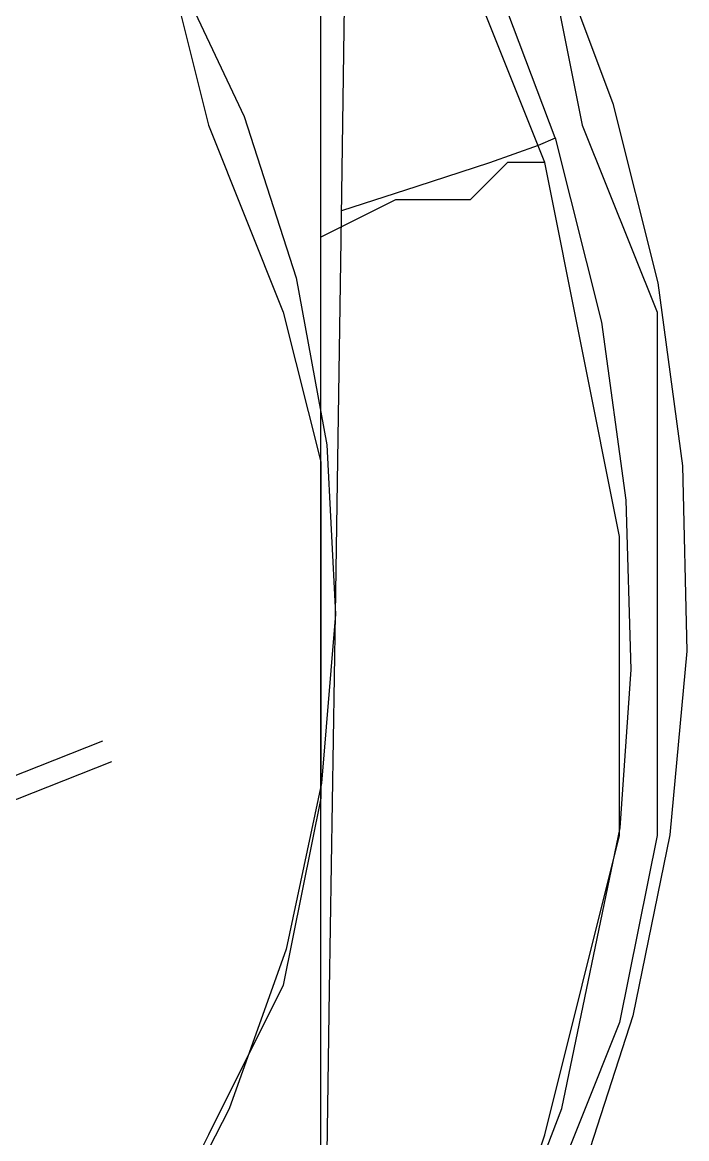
# Model space of a CAD drawing. Extents: x 3 to 592, y 5 to 207.
# Drawn here: x 107.316 to 107.943, y 52.56 to 53.613 of the extents above; entities that cross this region are included whole.
import ezdxf

# ---------------------------------------------------------------- set-up
doc = ezdxf.new("R2010")
doc.units = 0
doc.layers.get('0').update_dxf_attribs({"linetype": 'CONTINUOUS'})

msp = doc.modelspace()

# ---------------------------------------------------------------- linework, layer by layer
at = {"color": 7}
for points in [[(107.818731, 53.504359), (107.756995, 53.668048), (107.681501, 53.815862), (107.505112, 54.062101), (107.313906, 54.246251), (107.126581, 54.376779), (106.955837, 54.463915), (106.808376, 54.519654), (106.508515, 54.583859), (106.19419, 54.587387), (105.88057, 54.526356), (105.586001, 54.402179), (105.322476, 54.220145), (105.095992, 53.979904), (105.000742, 53.839145), (104.919956, 53.68604), (104.841993, 53.476137), (104.817298, 53.365717)], [(107.818731, 53.504359), (107.756995, 53.668048), (107.681501, 53.815862), (107.505112, 54.062101), (107.313906, 54.246251), (107.126581, 54.376779), (106.955837, 54.463915), (106.808376, 54.519654), (106.508515, 54.583859), (106.19419, 54.587387), (105.88057, 54.526356), (105.586001, 54.402179), (105.322476, 54.220145), (105.095992, 53.979904), (105.000742, 53.839145), (104.919956, 53.68604), (104.841993, 53.476137), (104.817298, 53.365717)], [(107.818731, 53.504359), (107.756995, 53.668048), (107.681501, 53.815862), (107.505112, 54.062101), (107.313906, 54.246251), (107.126581, 54.376779), (106.955837, 54.463915), (106.808376, 54.519654), (106.508515, 54.583859), (106.19419, 54.587387), (105.88057, 54.526356), (105.586001, 54.402179), (105.322476, 54.220145), (105.095992, 53.979904), (105.000742, 53.839145), (104.919956, 53.68604), (104.841993, 53.476137), (104.817298, 53.365717)], [(107.818731, 53.504359), (107.756995, 53.668048), (107.681501, 53.815862), (107.505112, 54.062101), (107.313906, 54.246251), (107.126581, 54.376779), (106.955837, 54.463915), (106.808376, 54.519654), (106.508515, 54.583859), (106.19419, 54.587387), (105.88057, 54.526356), (105.586001, 54.402179), (105.322476, 54.220145), (105.095992, 53.979904), (105.000742, 53.839145), (104.919956, 53.68604), (104.841993, 53.476137), (104.817298, 53.365717)], [(107.808889, 53.481111), (107.738333, 53.6575), (107.667778, 53.798611), (107.491389, 54.045556), (107.279722, 54.221944), (107.103333, 54.363056), (106.926944, 54.433611), (106.785833, 54.504167), (106.503611, 54.574722), (106.186111, 54.574722), (105.868611, 54.504167), (105.551111, 54.398333), (105.304167, 54.186667), (105.0925, 53.975), (104.986667, 53.833889), (104.916111, 53.6575), (104.810278, 53.445833), (104.810278, 53.34)], [(107.399102, 54.256023), (107.525044, 54.135373), (107.636874, 54.001317), (107.73283, 53.85562), (107.811852, 53.700045), (107.872883, 53.536709), (107.915569, 53.367728), (107.938852, 53.194867), (107.942733, 53.020242), (107.926858, 52.846676), (107.891933, 52.675931), (107.837958, 52.509773), (107.765638, 52.351023), (107.676033, 52.201445), (107.570199, 52.062803), (107.449549, 51.936862), (107.370174, 51.867717)], [(107.399102, 54.256023), (107.525044, 54.135373), (107.636874, 54.001317), (107.73283, 53.85562), (107.811852, 53.700045), (107.872883, 53.536709), (107.915569, 53.367728), (107.938852, 53.194867), (107.942733, 53.020242), (107.926858, 52.846676), (107.891933, 52.675931), (107.837958, 52.509773), (107.765638, 52.351023), (107.676033, 52.201445), (107.570199, 52.062803), (107.449549, 51.936862), (107.370174, 51.867717)], [(107.399102, 54.256023), (107.525044, 54.135373), (107.636874, 54.001317), (107.73283, 53.85562), (107.811852, 53.700045), (107.872883, 53.536709), (107.915569, 53.367728), (107.938852, 53.194867), (107.942733, 53.020242), (107.926858, 52.846676), (107.891933, 52.675931), (107.837958, 52.509773), (107.765638, 52.351023), (107.676033, 52.201445), (107.570199, 52.062803), (107.449549, 51.936862), (107.370174, 51.867717)], [(107.399102, 54.256023), (107.525044, 54.135373), (107.636874, 54.001317), (107.73283, 53.85562), (107.811852, 53.700045), (107.872883, 53.536709), (107.915569, 53.367728), (107.938852, 53.194867), (107.942733, 53.020242), (107.926858, 52.846676), (107.891933, 52.675931), (107.837958, 52.509773), (107.765638, 52.351023), (107.676033, 52.201445), (107.570199, 52.062803), (107.449549, 51.936862), (107.370174, 51.867717)], [(107.385556, 54.221944), (107.491389, 54.116111), (107.6325, 53.975), (107.703056, 53.833889), (107.808889, 53.692778), (107.844167, 53.516389), (107.914722, 53.34), (107.914722, 53.163611), (107.914722, 52.987222), (107.914722, 52.846111), (107.879444, 52.669722), (107.808889, 52.493333), (107.738333, 52.316944), (107.667778, 52.175833), (107.561944, 52.034722), (107.420833, 51.928889), (107.350278, 51.858333)], [(107.015703, 54.123625), (107.147289, 54.032609), (107.266176, 53.925364), (107.369892, 53.803656), (107.456676, 53.669247), (107.525114, 53.524609), (107.574151, 53.372209), (107.603078, 53.21487), (107.611192, 53.055061)], [(107.015703, 54.123625), (107.147289, 54.032609), (107.266176, 53.925364), (107.369892, 53.803656), (107.456676, 53.669247), (107.525114, 53.524609), (107.574151, 53.372209), (107.603078, 53.21487), (107.611192, 53.055061)], [(107.015703, 54.123625), (107.147289, 54.032609), (107.266176, 53.925364), (107.369892, 53.803656), (107.456676, 53.669247), (107.525114, 53.524609), (107.574151, 53.372209), (107.603078, 53.21487), (107.611192, 53.055061)], [(107.015703, 54.123625), (107.147289, 54.032609), (107.266176, 53.925364), (107.369892, 53.803656), (107.456676, 53.669247), (107.525114, 53.524609), (107.574151, 53.372209), (107.603078, 53.21487), (107.611192, 53.055061)], [(106.9975, 54.116111), (107.138611, 54.010278), (107.244444, 53.904444), (107.350278, 53.798611), (107.456111, 53.6575), (107.491389, 53.516389), (107.561944, 53.34), (107.597222, 53.198889), (107.597222, 53.0225)], [(107.611122, 53.055061), (107.616413, 53.408192), (107.621705, 53.761322)], [(107.611122, 53.055061), (107.616413, 53.408192), (107.621705, 53.761322)], [(107.611122, 53.055061), (107.616413, 53.408192), (107.621705, 53.761322)], [(107.611122, 53.055061), (107.616413, 53.408192), (107.621705, 53.761322)], [(107.597222, 53.0225), (107.597222, 53.375278), (107.597222, 53.728056)], [(107.066009, 51.66233), (107.33659, 51.845422), (107.558134, 52.074727), (107.650209, 52.205255), (107.742284, 52.373177), (107.824834, 52.588724), (107.879868, 52.853308), (107.890451, 53.002886), (107.885512, 53.162694), (107.862582, 53.330616), (107.818837, 53.504536)], [(107.066009, 51.66233), (107.33659, 51.845422), (107.558134, 52.074727), (107.650209, 52.205255), (107.742284, 52.373177), (107.824834, 52.588724), (107.879868, 52.853308), (107.890451, 53.002886), (107.885512, 53.162694), (107.862582, 53.330616), (107.818837, 53.504536)], [(107.066009, 51.66233), (107.33659, 51.845422), (107.558134, 52.074727), (107.650209, 52.205255), (107.742284, 52.373177), (107.824834, 52.588724), (107.879868, 52.853308), (107.890451, 53.002886), (107.885512, 53.162694), (107.862582, 53.330616), (107.818837, 53.504536)], [(107.066009, 51.66233), (107.33659, 51.845422), (107.558134, 52.074727), (107.650209, 52.205255), (107.742284, 52.373177), (107.824834, 52.588724), (107.879868, 52.853308), (107.890451, 53.002886), (107.885512, 53.162694), (107.862582, 53.330616), (107.818837, 53.504536)], [(107.818449, 53.504253), (107.802574, 53.497198), (107.756713, 53.48097), (107.687921, 53.458392), (107.617013, 53.435462)], [(107.818449, 53.504253), (107.802574, 53.497198), (107.756713, 53.48097), (107.687921, 53.458392), (107.617013, 53.435462)], [(107.818449, 53.504253), (107.802574, 53.497198), (107.756713, 53.48097), (107.687921, 53.458392), (107.617013, 53.435462)], [(107.818449, 53.504253), (107.802574, 53.497198), (107.756713, 53.48097), (107.687921, 53.458392), (107.617013, 53.435462)], [(107.032778, 51.646667), (107.315, 51.823056), (107.526667, 52.07), (107.6325, 52.175833), (107.738333, 52.352222), (107.808889, 52.563889), (107.879444, 52.846111), (107.879444, 52.987222), (107.879444, 53.128333), (107.844167, 53.304722), (107.808889, 53.481111)], [(107.808889, 53.481111), (107.773611, 53.481111), (107.738333, 53.445833), (107.667778, 53.445833), (107.597222, 53.410556)], [(107.600362, 52.348871), (107.605654, 52.700237), (107.611298, 53.055132)], [(107.600362, 52.348871), (107.605654, 52.700237), (107.611298, 53.055132)], [(107.600362, 52.348871), (107.605654, 52.700237), (107.611298, 53.055132)], [(107.600362, 52.348871), (107.605654, 52.700237), (107.611298, 53.055132)], [(107.611122, 53.055061), (107.598069, 52.895606), (107.564555, 52.738972), (107.510933, 52.588336), (107.437908, 52.445814), (107.346891, 52.314228), (107.239647, 52.195695), (107.117938, 52.091978), (106.98353, 52.005195)], [(107.611122, 53.055061), (107.598069, 52.895606), (107.564555, 52.738972), (107.510933, 52.588336), (107.437908, 52.445814), (107.346891, 52.314228), (107.239647, 52.195695), (107.117938, 52.091978), (106.98353, 52.005195)], [(107.611122, 53.055061), (107.598069, 52.895606), (107.564555, 52.738972), (107.510933, 52.588336), (107.437908, 52.445814), (107.346891, 52.314228), (107.239647, 52.195695), (107.117938, 52.091978), (106.98353, 52.005195)], [(107.611122, 53.055061), (107.598069, 52.895606), (107.564555, 52.738972), (107.510933, 52.588336), (107.437908, 52.445814), (107.346891, 52.314228), (107.239647, 52.195695), (107.117938, 52.091978), (106.98353, 52.005195)], [(107.597222, 53.0225), (107.597222, 52.881389), (107.561944, 52.705), (107.491389, 52.563889), (107.420833, 52.422778), (107.315, 52.281667), (107.209167, 52.175833), (107.103333, 52.07), (106.962222, 51.999444)], [(107.597222, 52.316944), (107.597222, 52.669722), (107.597222, 53.0225)], [(106.210745, 52.468496), (107.391721, 52.93561)], [(106.210745, 52.468496), (107.391721, 52.93561)], [(107.399631, 52.915731), (106.218655, 52.448617)], [(107.399631, 52.915731), (106.218655, 52.448617)]]:
    msp.add_lwpolyline(points, dxfattribs=at)

doc.saveas('drawing.dxf')
